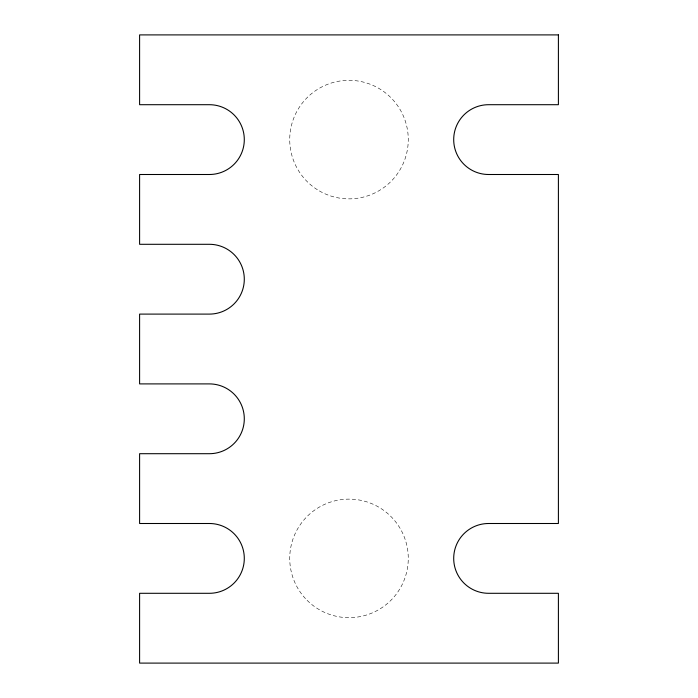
<?xml version="1.0" encoding="UTF-8"?>
<svg xmlns="http://www.w3.org/2000/svg" width="698" height="698" viewBox="0 0 698 698"><rect width="100%" height="100%" fill="white"/><g stroke="black" fill="none" stroke-linecap="round" stroke-linejoin="round"><path stroke-width="0.52" stroke-dasharray="3.49 2.62" d="M319.361 190.929A59.269 59.269 0 0 0 408.269 139.6A59.269 59.269 0 0 0 319.361 88.271A59.269 59.269 0 0 0 319.361 190.929M307.094 600.306A59.269 59.269 0 0 0 406.253 573.739A59.269 59.269 0 0 0 333.661 501.147A59.269 59.269 0 0 0 307.094 600.306"/><path stroke-width="1.05" d="M558.4 34.9L139.6 34.9L139.6 104.7L209.4 104.7A34.9 34.9 0 0 1 244.3 139.6A34.9 34.9 0 0 1 209.4 174.5L139.6 174.5L139.6 244.3L209.4 244.3A34.9 34.9 0 0 1 244.3 279.2A34.9 34.9 0 0 1 209.4 314.1L139.6 314.1L139.6 383.9L209.4 383.9A34.9 34.9 0 0 1 244.3 418.8A34.9 34.9 0 0 1 209.4 453.7L139.6 453.7L139.6 523.5L209.4 523.5A34.9 34.9 0 0 1 244.3 558.4A34.9 34.9 0 0 1 209.4 593.3L139.6 593.3L139.6 663.1L558.4 663.1L558.4 593.3L488.6 593.3A34.9 34.9 0 0 1 453.7 558.4A34.9 34.9 0 0 1 488.6 523.5L558.4 523.5L558.4 174.5L488.6 174.5A34.9 34.9 0 0 1 453.7 139.6A34.9 34.9 0 0 1 488.6 104.7L558.4 104.7L558.4 34.9"/></g></svg>
